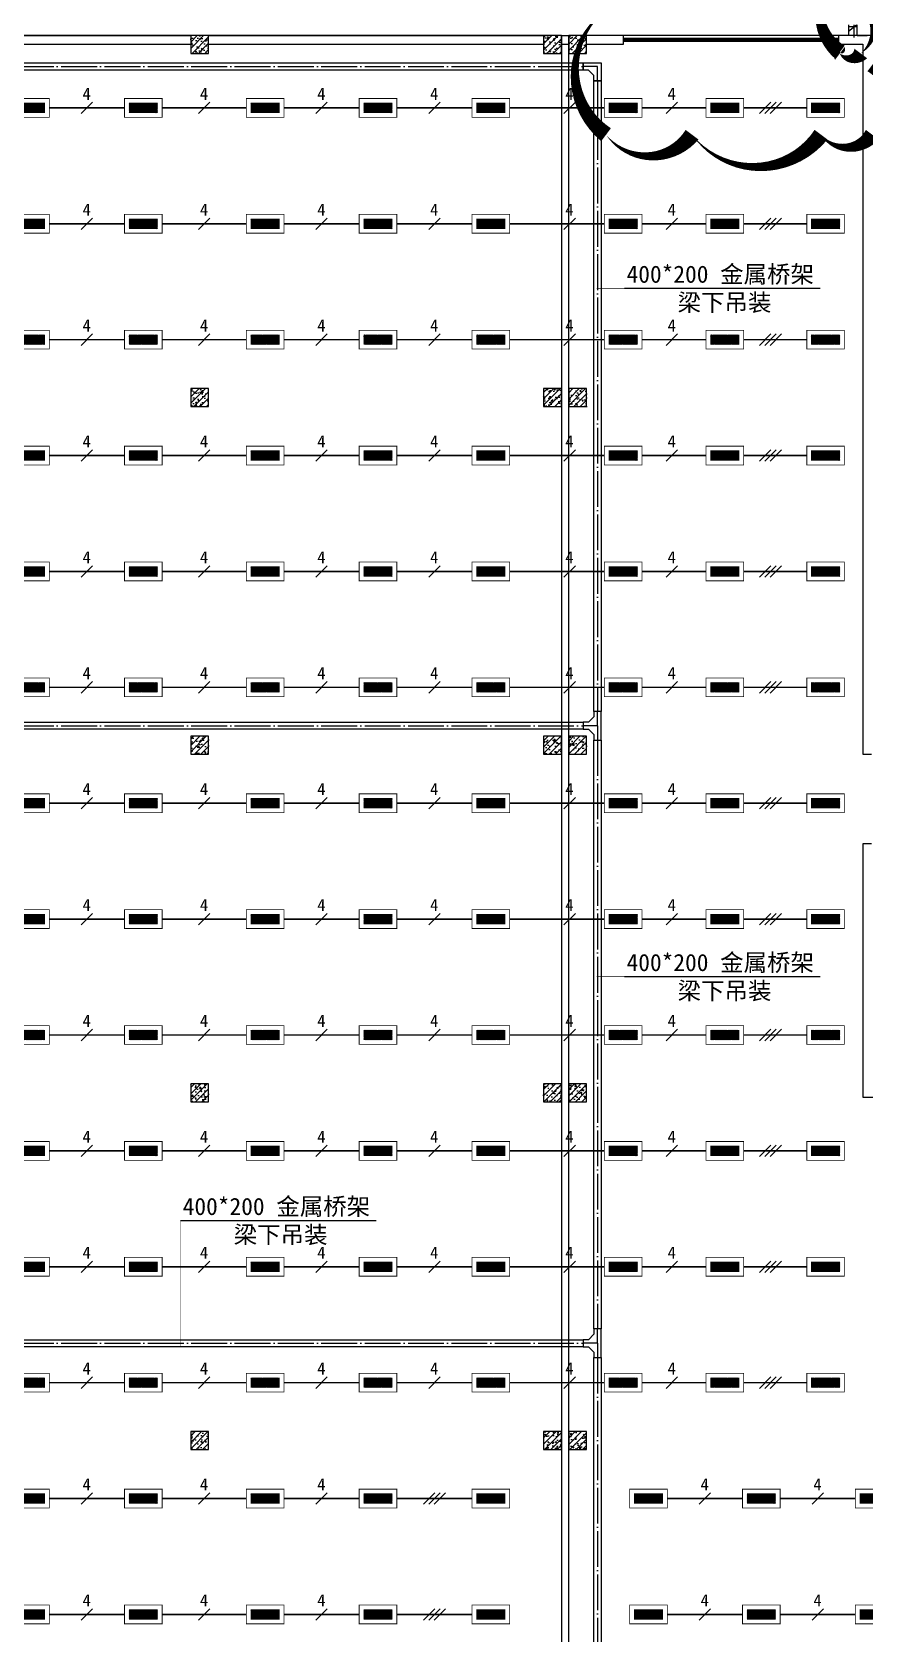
# Model space of a CAD drawing. Header units: millimetres. Extents: x -633009578 to 5705885, y -633235091 to 2571734.
# Drawn here: x 2829841 to 2853090, y 1879104 to 1923800 of the extents above; entities that cross this region are included whole.
import ezdxf

# ---------------------------------------------------------------- set-up
doc = ezdxf.new("R2010")
doc.units = ezdxf.units.MM
doc.header["$LTSCALE"] = 1000
doc.header["$MEASUREMENT"] = 0
for name, pattern in [('DASH', [0.35, 0.25, -0.1]), ('DASHED2', [0.375, 0.25, -0.125]), ('DOTE', [2.4200000000000004, 2, -0.2, 0.02, -0.2])]:
    doc.linetypes.add(name, pattern=pattern)
doc.layers.get('0').update_dxf_attribs({"color": 9})
for name, color, linetype in [('3T_WOOD', 21, 'Continuous'), ('A-COLUM(柱)', 255, 'Continuous'), ('A-DOOR(门）', 4, 'Continuous'), ('A-FLOR(看线)', 8, 'Continuous'), ('A-HATH(填充)', 8, 'Continuous'), ('A-WALL(墙)', 255, 'Continuous'), ('DIM_MODI', 6, 'Continuous'), ('电-强电平面-标注', 3, 'Continuous'), ('电-强电平面-线缆', 3, 'Continuous'), ('电-桥架', 4, 'Continuous'), ('设备-照明', 3, 'Continuous'), ('设备-箱柜', 3, 'Continuous')]:
    doc.layers.add(name, color=color, linetype=linetype)
doc.styles.add('ELEC-DIM', font='simhei.ttf')
doc.styles.add('IDQSTYLE', font='simhei.ttf', dxfattribs={"width": 0.707, "bigfont": 'hztxt.shx'})

# ---------------------------------------------------------------- blocks, each defined once
blk = doc.blocks.new('$DorLib2D$00000213')
at = {"color": 0, "linetype": 'DASH', "const_width": 0.02}
blk.add_lwpolyline([(0.5, 3.552713678800501e-15), (-0.5, 3.552713678800501e-15)], dxfattribs=at)
blk = doc.blocks.new('_FZH')
h = blk.add_hatch()
h.set_pattern_fill('钢筋混凝土', color=256, scale=0.1, style=0)
h.set_pattern_definition([(45, (0, 0), (-0.1767766952966369, 0.1767766952966369), []), (50, (0, 0), (0.7172601826007535, -0.06275213498259512), [0.07500000000000001, -0.8250000000000001]), (355, (0, 0), (-0.138751333613, 0.7521921337000119), [0.06, -0.66]), (100.4514, (0.05977168000000001, -0.00522934), (0.5785093817140216, 0.6894395420609536), [0.06374019, -0.701142112]), (46.1842, (0, 0.2), (1.067241048625645, -0.1655190143290181), [0.1125, -1.2375]), (96.6356, (0.088936745, 0.186206693), (0.9346627055487033, 0.9741178709004418), [0.095610288, -1.051713]), (351.1842, (0, 0.2), (0.9346619451336272, 0.9741186009253247), [0.09000000000000001, -0.9900000000000001]), (21, (0.1, 0.15), (0.5969070521184617, -0.4026188906653388), [0.07500000000000001, -0.8250000000000001]), (326, (0.1, 0.15), (0.2433153319215824, 0.7251500450468529), [0.06, -0.66]), (71.4514, (0.149742233, 0.116448394), (0.84022262858149, 0.3225304967099524), [0.06374019, -0.701142112]), (37.50000000000001, (0, 0), (0.01215985531729062, 0.3328938538313115), [0, -0.652, 0, -0.67, 0, -0.6625000000000001]), (7.499999999999999, (0, 0), (0.2630695374421486, 0.3944117118823603), [0, -0.382, 0, -0.637, 0, -0.2525]), (-32.5, (-0.223, 0), (0.533822436172409, -0.02255487173437976), [0, -0.25, 0, -0.78, 0, -1.035]), (-42.5, (-0.323, 0), (0.5831861693423862, 0.1001049823323177), [0, -0.325, 0, -0.518, 0, -0.735])])
h.paths.add_polyline_path([(-0.5, -0.5), (0.5, -0.5), (0.5, 0.5), (-0.5, 0.5)])
blk.add_lwpolyline([(-0.5, -0.5), (0.5, -0.5), (0.5, 0.5), (-0.5, 0.5)], close=True)
blk = doc.blocks.new('9-3-1')
at = {"layer": 'A-HATH(填充)'}
h = blk.add_hatch(dxfattribs=at)
h.set_pattern_fill('空心砖', color=256, scale=100, style=0)
h.set_pattern_definition([(0, (-1310557.920547385, -2.793967723846436e-09), (0, 350), []), (37.875, (-1310157.920547385, -2.793967723846436e-09), (-169.61527734408, 218.0766567528281), []), (90, (-1310157.920547385, -2.793967723846436e-09), (-450, 2.755455298081545e-14), [])])
h.paths.add_polyline_path([(1196990.59828833, 1245722.080888127), (1196990.59828833, 1246022.080887855), (1196750.598288324, 1246022.080887855), (1196750.59828833, 1245722.080887502), (1196870.598288329, 1245642.08088771)])
at = {"layer": 'A-FLOR(看线)'}
for points in [[(1188740.598288323, 1245722.080888252), (1150790.598288637, 1245722.080878836)], [(1188740.598288323, 1245722.080888252), (1188740.598288323, 1178522.080888252)], [(1255240.598288325, 1245722.080887664), (1188940.598288325, 1245722.080888252)], [(1188940.598288325, 1178522.080888252), (1188940.598288325, 1245722.080888252)]]:
    blk.add_lwpolyline(points, dxfattribs=at)
at = {"layer": 'A-WALL(墙)'}
for p, q in [((1169190.598288553, 1245722.080887511), (1178390.598288553, 1245722.080887514)), ((1178890.598288553, 1245722.080887529), (1188240.598288553, 1245722.080887504)), ((1188740.598288553, 1245722.080887274), (1188940.598288553, 1245722.080887739)), ((1190470.598288065, 1245722.080887503), (1189440.598288553, 1245722.080887624)), ((1190470.598288065, 1245482.080887502), (1190470.598288065, 1245722.080887503)), ((1196750.59828833, 1245722.080887502), (1196470.598287556, 1245722.080887503)), ((1196470.598287556, 1245722.080887503), (1196470.598287556, 1245482.080887502)), ((1196750.598288324, 1246022.080887855), (1196750.59828833, 1245722.080887502)), ((1196990.59828833, 1245722.080888127), (1196990.59828833, 1246022.080887855)), ((1196990.59828833, 1245722.080888127), (1197270.598288332, 1245722.080887502)), ((1169190.598288553, 1245482.080887511), (1178390.598288553, 1245482.080887509)), ((1178890.598288553, 1245482.080887529), (1188240.598288553, 1245482.080887499)), ((1188740.598288553, 1245482.080887274), (1188940.598288553, 1245482.080887618)), ((1189440.598288553, 1245482.080887372), (1190470.598288065, 1245482.080887502)), ((1196470.598287556, 1245482.080887502), (1196870.598288326, 1245482.080887502)), ((1196870.598288326, 1245482.080887502), (1197150.598288346, 1245482.08088691)), ((1197150.598288346, 1245482.08088691), (1197150.598288332, 1235622.080887664)), ((1197150.598288332, 1235622.080887664), (1197150.598288332, 1225922.080887664)), ((1197150.598288332, 1225922.080887664), (1197150.59828839, 1225672.080887347)), ((1197150.59828839, 1225672.080887347), (1197390.598288313, 1225672.080887347)), ((1197390.598288313, 1223172.080887347), (1197150.59828839, 1223172.080887347)), ((1197150.59828839, 1223172.080887347), (1197150.598288332, 1222922.080887664)), ((1197150.598288332, 1222922.080887664), (1197150.59828832, 1216102.080887664)), ((1197150.59828832, 1216102.080887664), (1198790.598288553, 1216102.080887646))]:
    blk.add_line(p, q, dxfattribs=at)
at = {"layer": 'DIM_MODI', "color": 8}
blk.add_lwpolyline([(1196509.086256724, 1247510.788694934, 0, 450, 0.5), (1196509.086256724, 1245260.788694934, 0, 450, 0.5), (1196509.086256724, 1245225.503476094, 0, 450, 0.5), (1197091.939071017, 1245225.503476094, 0, 450, 0.5), (1197091.939071017, 1246725.503476094, 0, 450, 0.5)], format="xyseb", dxfattribs=at)
blk.add_lwpolyline([(1189983.977359247, 1246439.628576422, 0, 450, 0.5), (1189983.977359247, 1242957.057534428, 0, 450, 0.5), (1192383.977359247, 1242957.057534428, 0, 450, 0.5), (1195983.977359247, 1242957.057534428, 0, 450, 0.5), (1197415.231722985, 1242957.057534428, 0, 450, 0.5), (1197415.231722985, 1244907.057534428, 0, 450, 0.5), (1197415.231722985, 1246439.628576422, 0, 450, 0.5), (1195615.231722985, 1246439.628576422, 0, 450, 0.5), (1192015.231722985, 1246439.628576422, 0, 450, 0.5)], format="xyseb", close=True, dxfattribs=at)
at = {"layer": 'A-COLUM(柱)', "xscale": 500, "yscale": 500, "zscale": 500}
for p in [(1178640.598288325, 1245472.080887664), (1188490.598288325, 1245472.080887664), (1189190.598288325, 1245472.080887664), (1178640.598288325, 1235622.080887664), (1188490.598288325, 1235622.080887664), (1189190.598288325, 1235622.080887664), (1178640.598288325, 1225922.080887664), (1188490.598288325, 1225922.080887664), (1189190.598288325, 1225922.080887664), (1178640.598288325, 1216222.080887664), (1188490.598288325, 1216222.080887664), (1189190.598288325, 1216222.080887664), (1178640.598288325, 1206522.080887664), (1188490.598288325, 1206522.080887664), (1189190.598288325, 1206522.080887664)]:
    blk.add_blockref('_FZH', p, dxfattribs=at)
at = {"layer": 'A-DOOR(门）', "extrusion": (0, 0, -1), "xscale": 6000, "yscale": 6000, "zscale": 6000}
blk.add_blockref('$DorLib2D$00000213', (-1193470.598287983, 1245602.080887502), dxfattribs=at)
blk = doc.blocks.new('*X353')
at = {"color": 0, "linetype": 'Continuous'}
for p, q in [((277.1059544658493, 221.9516255332986), (279.536990929048, 224.3826619964973)), ((277.1059544658493, 222.2344682457732), (279.2541482165735, 224.3826619964973)), ((277.1059544658493, 222.5173109582479), (278.9713055040988, 224.3826619964973)), ((277.1059544658493, 222.8001536707225), (278.6884627916242, 224.3826619964973)), ((277.1059544658493, 223.0829963831971), (278.4056200791496, 224.3826619964973)), ((277.1059544658493, 223.3658390956717), (278.122777366675, 224.3826619964973)), ((277.1059544658493, 223.6486818081463), (277.8399346542004, 224.3826619964973)), ((277.1059544658493, 223.9315245206209), (277.5570919417257, 224.3826619964973)), ((277.1059544658493, 224.2143672330955), (277.2742492292511, 224.3826619964973)), ((277.3198336415227, 221.8826619964973), (279.8198336415227, 224.3826619964973)), ((277.6026763539973, 221.8826619964973), (280.1026763539973, 224.3826619964973)), ((277.8855190664719, 221.8826619964973), (280.3855190664719, 224.3826619964973)), ((278.1683617789465, 221.8826619964973), (280.6683617789466, 224.3826619964973)), ((278.4512044914212, 221.8826619964973), (280.9512044914212, 224.3826619964973)), ((278.7340472038958, 221.8826619964973), (281.2340472038958, 224.3826619964973)), ((279.0168899163704, 221.8826619964973), (281.5168899163704, 224.3826619964973)), ((279.299732628845, 221.8826619964973), (281.799732628845, 224.3826619964973)), ((279.5825753413196, 221.8826619964973), (282.0825753413196, 224.3826619964973)), ((279.8654180537943, 221.8826619964973), (282.3654180537943, 224.3826619964973)), ((280.1482607662689, 221.8826619964973), (282.6482607662689, 224.3826619964973)), ((280.4311034787435, 221.8826619964973), (282.9311034787435, 224.3826619964973)), ((280.7139461912181, 221.8826619964973), (283.2139461912181, 224.3826619964973)), ((280.9967889036927, 221.8826619964973), (283.4967889036927, 224.3826619964973)), ((281.2796316161674, 221.8826619964973), (283.7796316161674, 224.3826619964973)), ((281.5624743286419, 221.8826619964973), (284.062474328642, 224.3826619964973)), ((281.8453170411166, 221.8826619964973), (284.3453170411166, 224.3826619964973)), ((282.1281597535912, 221.8826619964973), (284.6059544658494, 224.3604567087555)), ((282.4110024660658, 221.8826619964973), (284.6059544658494, 224.0776139962809)), ((282.6938451785405, 221.8826619964973), (284.6059544658494, 223.7947712838063)), ((282.976687891015, 221.8826619964973), (284.6059544658494, 223.5119285713317)), ((283.2595306034897, 221.8826619964973), (284.6059544658494, 223.229085858857)), ((283.5423733159643, 221.8826619964973), (284.6059544658494, 222.9462431463824)), ((283.8252160284389, 221.8826619964973), (284.6059544658494, 222.6634004339078)), ((284.1080587409135, 221.8826619964973), (284.6059544658494, 222.3805577214332)), ((284.3909014533882, 221.8826619964973), (284.6059544658494, 222.0977150089586))]:
    blk.add_line(p, q, dxfattribs=at)
blk = doc.blocks.new('HC000062')
at = {"color": 0, "linetype": 'Continuous', "const_width": 0.2}
for points in [[(-4.97662087547036, 2.499999999999943), (5.023379124529697, 2.499999999999943), (5.023379124529697, -2.500000000000057), (-4.97662087547036, -2.500000000000057), (-4.97662087547036, 2.499999999999943)], [(-3.72662087547036, 1.25), (-3.72662087547036, -1.250000000000057), (3.773379124529697, -1.250000000000057), (3.773379124529697, 1.25), (-3.72662087547036, 1.25)]]:
    blk.add_lwpolyline(points, dxfattribs=at)
at = {"color": 0, "linetype": 'Continuous'}
blk.add_blockref('*X353', (-280.8325753413197, -223.1326619964974), dxfattribs=at)
at = {"color": 0, "style": 'IDQSTYLE', "width": 0.7}
blk.add_attdef('PSFHATT', (7.023379124529697, -2.500000000000057), '', height=2.5, dxfattribs=at)

msp = doc.modelspace()

# ---------------------------------------------------------------- linework, layer by layer
at = {"layer": '电-强电平面-标注'}
for p, q in [((2831531.547865569, 1921842.029281538), (2831213.349814036, 1921523.831230003)), ((2834806.547865569, 1921842.029281538), (2834488.349814036, 1921523.831230003)), ((2838081.547865569, 1921842.029281538), (2837763.349814036, 1921523.831230003)), ((2841231.547865569, 1921842.029281538), (2840913.349814036, 1921523.831230003)), ((2845006.547865569, 1921842.029281538), (2844688.349814036, 1921523.831230003)), ((2847861.047865569, 1921842.029281538), (2847542.849814036, 1921523.831230003)), ((2850464.09786557, 1921842.029281537), (2850145.899814036, 1921523.831230004)), ((2850614.09786557, 1921842.029281537), (2850295.899814036, 1921523.831230004)), ((2850764.09786557, 1921842.029281537), (2850445.899814036, 1921523.831230004)), ((2831531.547865569, 1918608.695948195), (2831213.349814036, 1918290.49789666)), ((2834806.547865569, 1918608.695948195), (2834488.349814036, 1918290.49789666)), ((2838081.547865569, 1918608.695948195), (2837763.349814036, 1918290.49789666)), ((2841231.547865569, 1918608.695948195), (2840913.349814036, 1918290.49789666)), ((2845006.547865569, 1918608.695948195), (2844688.349814036, 1918290.49789666)), ((2847861.047865569, 1918608.695948195), (2847542.849814036, 1918290.49789666)), ((2850464.09786557, 1918608.695948194), (2850145.899814036, 1918290.497896661)), ((2850614.09786557, 1918608.695948194), (2850295.899814036, 1918290.497896661)), ((2850764.09786557, 1918608.695948194), (2850445.899814036, 1918290.497896661)), ((2831531.547865569, 1915375.362614851), (2831213.349814036, 1915057.164563317)), ((2834806.547865569, 1915375.362614851), (2834488.349814036, 1915057.164563317)), ((2838081.547865569, 1915375.362614851), (2837763.349814036, 1915057.164563317)), ((2841231.547865569, 1915375.362614851), (2840913.349814036, 1915057.164563317)), ((2845006.547865569, 1915375.362614851), (2844688.349814036, 1915057.164563317)), ((2847861.047865569, 1915375.362614851), (2847542.849814036, 1915057.164563317)), ((2850464.09786557, 1915375.362614851), (2850145.899814036, 1915057.164563318)), ((2850614.09786557, 1915375.362614851), (2850295.899814036, 1915057.164563318)), ((2850764.09786557, 1915375.362614851), (2850445.899814036, 1915057.164563318)), ((2831531.547865569, 1912142.029281538), (2831213.349814036, 1911823.831230003)), ((2834806.547865569, 1912142.029281538), (2834488.349814036, 1911823.831230003)), ((2838081.547865569, 1912142.029281538), (2837763.349814036, 1911823.831230003)), ((2841231.547865569, 1912142.029281538), (2840913.349814036, 1911823.831230003)), ((2845006.547865569, 1912142.029281538), (2844688.349814036, 1911823.831230003)), ((2847861.047865569, 1912142.029281538), (2847542.849814036, 1911823.831230003)), ((2850464.09786557, 1912142.029281537), (2850145.899814036, 1911823.831230004)), ((2850614.09786557, 1912142.029281537), (2850295.899814036, 1911823.831230004)), ((2850764.09786557, 1912142.029281537), (2850445.899814036, 1911823.831230004)), ((2831531.547865569, 1908908.695948195), (2831213.349814036, 1908590.49789666)), ((2834806.547865569, 1908908.695948195), (2834488.349814036, 1908590.49789666)), ((2838081.547865569, 1908908.695948195), (2837763.349814036, 1908590.49789666)), ((2841231.547865569, 1908908.695948195), (2840913.349814036, 1908590.49789666)), ((2845006.547865569, 1908908.695948195), (2844688.349814036, 1908590.49789666)), ((2847861.047865569, 1908908.695948195), (2847542.849814036, 1908590.49789666)), ((2850464.09786557, 1908908.695948194), (2850145.899814036, 1908590.497896661)), ((2850614.09786557, 1908908.695948194), (2850295.899814036, 1908590.497896661)), ((2850764.09786557, 1908908.695948194), (2850445.899814036, 1908590.497896661)), ((2831531.547865569, 1905675.362614851), (2831213.349814036, 1905357.164563317)), ((2834806.547865569, 1905675.362614851), (2834488.349814036, 1905357.164563317)), ((2838081.547865569, 1905675.362614851), (2837763.349814036, 1905357.164563317)), ((2841231.547865569, 1905675.362614851), (2840913.349814036, 1905357.164563317)), ((2845006.547865569, 1905675.362614851), (2844688.349814036, 1905357.164563317)), ((2847861.047865569, 1905675.362614851), (2847542.849814036, 1905357.164563317)), ((2850464.09786557, 1905675.362614851), (2850145.899814036, 1905357.164563318)), ((2850614.09786557, 1905675.362614851), (2850295.899814036, 1905357.164563318)), ((2850764.09786557, 1905675.362614851), (2850445.899814036, 1905357.164563318)), ((2831531.547865569, 1902442.029281538), (2831213.349814036, 1902123.831230003)), ((2834806.547865569, 1902442.029281538), (2834488.349814036, 1902123.831230003)), ((2838081.547865569, 1902442.029281538), (2837763.349814036, 1902123.831230003)), ((2841231.547865569, 1902442.029281538), (2840913.349814036, 1902123.831230003)), ((2845006.547865569, 1902442.029281538), (2844688.349814036, 1902123.831230003)), ((2847861.047865569, 1902442.029281538), (2847542.849814036, 1902123.831230003)), ((2850464.09786557, 1902442.029281537), (2850145.899814036, 1902123.831230004)), ((2850614.09786557, 1902442.029281537), (2850295.899814036, 1902123.831230004)), ((2850764.09786557, 1902442.029281537), (2850445.899814036, 1902123.831230004)), ((2831531.547865569, 1899208.695948195), (2831213.349814036, 1898890.49789666)), ((2834806.547865569, 1899208.695948195), (2834488.349814036, 1898890.49789666)), ((2838081.547865569, 1899208.695948195), (2837763.349814036, 1898890.49789666)), ((2841231.547865569, 1899208.695948195), (2840913.349814036, 1898890.49789666)), ((2845006.547865569, 1899208.695948195), (2844688.349814036, 1898890.49789666)), ((2847861.047865569, 1899208.695948195), (2847542.849814036, 1898890.49789666)), ((2850464.09786557, 1899208.695948194), (2850145.899814036, 1898890.497896661)), ((2850614.09786557, 1899208.695948194), (2850295.899814036, 1898890.497896661)), ((2850764.09786557, 1899208.695948194), (2850445.899814036, 1898890.497896661)), ((2831531.547865569, 1895975.362614851), (2831213.349814036, 1895657.164563317)), ((2834806.547865569, 1895975.362614851), (2834488.349814036, 1895657.164563317)), ((2838081.547865569, 1895975.362614851), (2837763.349814036, 1895657.164563317)), ((2841231.547865569, 1895975.362614851), (2840913.349814036, 1895657.164563317)), ((2845006.547865569, 1895975.362614851), (2844688.349814036, 1895657.164563317)), ((2847861.047865569, 1895975.362614851), (2847542.849814036, 1895657.164563317)), ((2850464.09786557, 1895975.362614851), (2850145.899814036, 1895657.164563318)), ((2850614.09786557, 1895975.362614851), (2850295.899814036, 1895657.164563318)), ((2850764.09786557, 1895975.362614851), (2850445.899814036, 1895657.164563318)), ((2831531.547865569, 1892742.029281538), (2831213.349814036, 1892423.831230003)), ((2834806.547865569, 1892742.029281538), (2834488.349814036, 1892423.831230003)), ((2838081.547865569, 1892742.029281538), (2837763.349814036, 1892423.831230003)), ((2841231.547865569, 1892742.029281538), (2840913.349814036, 1892423.831230003)), ((2845006.547865569, 1892742.029281538), (2844688.349814036, 1892423.831230003)), ((2847861.047865569, 1892742.029281538), (2847542.849814036, 1892423.831230003)), ((2850464.09786557, 1892742.029281537), (2850145.899814036, 1892423.831230004)), ((2850614.09786557, 1892742.029281537), (2850295.899814036, 1892423.831230004)), ((2850764.09786557, 1892742.029281537), (2850445.899814036, 1892423.831230004)), ((2831531.547865569, 1889508.695948195), (2831213.349814036, 1889190.49789666)), ((2834806.547865569, 1889508.695948195), (2834488.349814036, 1889190.49789666)), ((2838081.547865569, 1889508.695948195), (2837763.349814036, 1889190.49789666)), ((2841231.547865569, 1889508.695948195), (2840913.349814036, 1889190.49789666)), ((2845006.547865569, 1889508.695948195), (2844688.349814036, 1889190.49789666)), ((2847861.047865569, 1889508.695948195), (2847542.849814036, 1889190.49789666)), ((2850464.09786557, 1889508.695948194), (2850145.899814036, 1889190.497896661)), ((2850614.09786557, 1889508.695948194), (2850295.899814036, 1889190.497896661)), ((2850764.09786557, 1889508.695948194), (2850445.899814036, 1889190.497896661)), ((2831531.547865569, 1886275.362614851), (2831213.349814036, 1885957.164563317)), ((2834806.547865569, 1886275.362614851), (2834488.349814036, 1885957.164563317)), ((2838081.547865569, 1886275.362614851), (2837763.349814036, 1885957.164563317)), ((2841231.547865569, 1886275.362614851), (2840913.349814036, 1885957.164563317)), ((2845006.547865569, 1886275.362614851), (2844688.349814036, 1885957.164563317)), ((2847861.047865569, 1886275.362614851), (2847542.849814036, 1885957.164563317)), ((2850464.09786557, 1886275.362614851), (2850145.899814036, 1885957.164563318)), ((2850614.09786557, 1886275.362614851), (2850295.899814036, 1885957.164563318)), ((2850764.09786557, 1886275.362614851), (2850445.899814036, 1885957.164563318)), ((2831531.547865569, 1883042.029281538), (2831213.349814036, 1882723.831230003)), ((2834806.547865569, 1883042.029281538), (2834488.349814036, 1882723.831230003)), ((2838081.547865569, 1883042.029281538), (2837763.349814036, 1882723.831230003)), ((2841081.54786557, 1883042.029281537), (2840763.349814035, 1882723.831230004)), ((2841231.54786557, 1883042.029281537), (2840913.349814035, 1882723.831230004)), ((2841381.54786557, 1883042.029281537), (2841063.349814035, 1882723.831230004)), ((2848781.597865569, 1883042.029281538), (2848463.399814037, 1882723.831230003)), ((2851931.54786559, 1883042.029281525), (2851613.349814057, 1882723.83122999)), ((2831531.547865569, 1879808.695948195), (2831213.349814036, 1879490.49789666)), ((2834806.547865569, 1879808.695948195), (2834488.349814036, 1879490.49789666)), ((2838081.547865569, 1879808.695948195), (2837763.349814036, 1879490.49789666)), ((2841081.54786557, 1879808.695948194), (2840763.349814035, 1879490.497896661)), ((2841231.54786557, 1879808.695948194), (2840913.349814035, 1879490.497896661)), ((2841381.54786557, 1879808.695948194), (2841063.349814035, 1879490.497896661)), ((2848781.597865569, 1879808.695948195), (2848463.399814037, 1879490.49789666)), ((2851931.54786559, 1879808.695948181), (2851613.349814057, 1879490.497896647))]:
    msp.add_line(p, q, dxfattribs=at)
at = {"layer": '电-强电平面-线缆', "color": 1, "linetype": 'Continuous', "const_width": 45}
for points in [[(2830322.548839803, 1921682.930255771), (2832422.348839803, 1921682.930255771)], [(2833472.548839803, 1921682.930255771), (2835822.348839803, 1921682.930255771)], [(2836872.548839803, 1921682.930255771), (2838972.348839803, 1921682.930255771)], [(2840022.548839803, 1921682.930255771), (2842122.348839803, 1921682.930255771)], [(2843172.548839803, 1921682.930255771), (2845817.348839803, 1921682.930255771)], [(2846867.548839803, 1921682.930255771), (2848652.948839803, 1921682.930255771)], [(2849703.048839803, 1921682.930255771), (2851466.948839803, 1921682.930255771)], [(2830322.548839803, 1918449.596922427), (2832422.348839803, 1918449.596922427)], [(2833472.548839803, 1918449.596922427), (2835822.348839803, 1918449.596922427)], [(2836872.548839803, 1918449.596922427), (2838972.348839803, 1918449.596922427)], [(2840022.548839803, 1918449.596922427), (2842122.348839803, 1918449.596922427)], [(2843172.548839803, 1918449.596922427), (2845817.348839803, 1918449.596922427)], [(2846867.548839803, 1918449.596922427), (2848652.948839803, 1918449.596922427)], [(2849703.048839803, 1918449.596922427), (2851466.948839803, 1918449.596922427)], [(2830322.548839803, 1915216.263589084), (2832422.348839803, 1915216.263589084)], [(2833472.548839803, 1915216.263589084), (2835822.348839803, 1915216.263589084)], [(2836872.548839803, 1915216.263589084), (2838972.348839803, 1915216.263589084)], [(2840022.548839803, 1915216.263589084), (2842122.348839803, 1915216.263589084)], [(2843172.548839803, 1915216.263589084), (2845817.348839803, 1915216.263589084)], [(2846867.548839803, 1915216.263589084), (2848652.948839803, 1915216.263589084)], [(2849703.048839803, 1915216.263589084), (2851466.948839803, 1915216.263589084)], [(2830322.548839803, 1911982.930255771), (2832422.348839803, 1911982.930255771)], [(2833472.548839803, 1911982.930255771), (2835822.348839803, 1911982.930255771)], [(2836872.548839803, 1911982.930255771), (2838972.348839803, 1911982.930255771)], [(2840022.548839803, 1911982.930255771), (2842122.348839803, 1911982.930255771)], [(2843172.548839803, 1911982.930255771), (2845817.348839803, 1911982.930255771)], [(2846867.548839803, 1911982.930255771), (2848652.948839803, 1911982.930255771)], [(2849703.048839803, 1911982.930255771), (2851466.948839803, 1911982.930255771)], [(2830322.548839803, 1908749.596922427), (2832422.348839803, 1908749.596922427)], [(2833472.548839803, 1908749.596922427), (2835822.348839803, 1908749.596922427)], [(2836872.548839803, 1908749.596922427), (2838972.348839803, 1908749.596922427)], [(2840022.548839803, 1908749.596922427), (2842122.348839803, 1908749.596922427)], [(2843172.548839803, 1908749.596922427), (2845817.348839803, 1908749.596922427)], [(2846867.548839803, 1908749.596922427), (2848652.948839803, 1908749.596922427)], [(2849703.048839803, 1908749.596922427), (2851466.948839803, 1908749.596922427)], [(2830322.548839803, 1905516.263589084), (2832422.348839803, 1905516.263589084)], [(2833472.548839803, 1905516.263589084), (2835822.348839803, 1905516.263589084)], [(2836872.548839803, 1905516.263589084), (2838972.348839803, 1905516.263589084)], [(2840022.548839803, 1905516.263589084), (2842122.348839803, 1905516.263589084)], [(2843172.548839803, 1905516.263589084), (2845817.348839803, 1905516.263589084)], [(2846867.548839803, 1905516.263589084), (2848652.948839803, 1905516.263589084)], [(2849703.048839803, 1905516.263589084), (2851466.948839803, 1905516.263589084)], [(2830322.548839803, 1902282.930255771), (2832422.348839803, 1902282.930255771)], [(2833472.548839803, 1902282.930255771), (2835822.348839803, 1902282.930255771)], [(2836872.548839803, 1902282.930255771), (2838972.348839803, 1902282.930255771)], [(2840022.548839803, 1902282.930255771), (2842122.348839803, 1902282.930255771)], [(2843172.548839803, 1902282.930255771), (2845817.348839803, 1902282.930255771)], [(2846867.548839803, 1902282.930255771), (2848652.948839803, 1902282.930255771)], [(2849703.048839803, 1902282.930255771), (2851466.948839803, 1902282.930255771)], [(2830322.548839803, 1899049.596922427), (2832422.348839803, 1899049.596922427)], [(2833472.548839803, 1899049.596922427), (2835822.348839803, 1899049.596922427)], [(2836872.548839803, 1899049.596922427), (2838972.348839803, 1899049.596922427)], [(2840022.548839803, 1899049.596922427), (2842122.348839803, 1899049.596922427)], [(2843172.548839803, 1899049.596922427), (2845817.348839803, 1899049.596922427)], [(2846867.548839803, 1899049.596922427), (2848652.948839803, 1899049.596922427)], [(2849703.048839803, 1899049.596922427), (2851466.948839803, 1899049.596922427)], [(2830322.548839803, 1895816.263589084), (2832422.348839803, 1895816.263589084)], [(2833472.548839803, 1895816.263589084), (2835822.348839803, 1895816.263589084)], [(2836872.548839803, 1895816.263589084), (2838972.348839803, 1895816.263589084)], [(2840022.548839803, 1895816.263589084), (2842122.348839803, 1895816.263589084)], [(2843172.548839803, 1895816.263589084), (2845817.348839803, 1895816.263589084)], [(2846867.548839803, 1895816.263589084), (2848652.948839803, 1895816.263589084)], [(2849703.048839803, 1895816.263589084), (2851466.948839803, 1895816.263589084)], [(2830322.548839803, 1892582.930255771), (2832422.348839803, 1892582.930255771)], [(2833472.548839803, 1892582.930255771), (2835822.348839803, 1892582.930255771)], [(2836872.548839803, 1892582.930255771), (2838972.348839803, 1892582.930255771)], [(2840022.548839803, 1892582.930255771), (2842122.348839803, 1892582.930255771)], [(2843172.548839803, 1892582.930255771), (2845817.348839803, 1892582.930255771)], [(2846867.548839803, 1892582.930255771), (2848652.948839803, 1892582.930255771)], [(2849703.048839803, 1892582.930255771), (2851466.948839803, 1892582.930255771)], [(2830322.548839803, 1889349.596922427), (2832422.348839803, 1889349.596922427)], [(2833472.548839803, 1889349.596922427), (2835822.348839803, 1889349.596922427)], [(2836872.548839803, 1889349.596922427), (2838972.348839803, 1889349.596922427)], [(2840022.548839803, 1889349.596922427), (2842122.348839803, 1889349.596922427)], [(2843172.548839803, 1889349.596922427), (2845817.348839803, 1889349.596922427)], [(2846867.548839803, 1889349.596922427), (2848652.948839803, 1889349.596922427)], [(2849703.048839803, 1889349.596922427), (2851466.948839803, 1889349.596922427)], [(2830322.548839803, 1886116.263589084), (2832422.348839803, 1886116.263589084)], [(2833472.548839803, 1886116.263589084), (2835822.348839803, 1886116.263589084)], [(2836872.548839803, 1886116.263589084), (2838972.348839803, 1886116.263589084)], [(2840022.548839803, 1886116.263589084), (2842122.348839803, 1886116.263589084)], [(2843172.548839803, 1886116.263589084), (2845817.348839803, 1886116.263589084)], [(2846867.548839803, 1886116.263589084), (2848652.948839803, 1886116.263589084)], [(2849703.048839803, 1886116.263589084), (2851466.948839803, 1886116.263589084)], [(2830322.548839803, 1882882.930255771), (2832422.348839803, 1882882.930255771)], [(2833472.548839803, 1882882.930255771), (2835822.348839803, 1882882.930255771)], [(2836872.548839803, 1882882.930255771), (2838972.348839803, 1882882.930255771)], [(2840022.548839803, 1882882.930255771), (2842122.348839803, 1882882.930255771)], [(2847572.548839803, 1882882.930255771), (2849672.448839803, 1882882.930255771)], [(2850722.448839824, 1882882.930255757), (2852822.448839824, 1882882.930255757)], [(2830322.548839803, 1879649.596922427), (2832422.348839803, 1879649.596922427)], [(2833472.548839803, 1879649.596922427), (2835822.348839803, 1879649.596922427)], [(2836872.548839803, 1879649.596922427), (2838972.348839803, 1879649.596922427)], [(2840022.548839803, 1879649.596922427), (2842122.348839803, 1879649.596922427)], [(2847572.548839803, 1879649.596922427), (2849672.448839803, 1879649.596922427)], [(2850722.448839824, 1879649.596922414), (2852822.448839824, 1879649.596922414)]]:
    msp.add_lwpolyline(points, dxfattribs=at)
at = {"layer": '电-桥架', "color": 5, "linetype": 'DOTE', "ltscale": 0.5}
for p, q in [((2808875.999999134, 1922839.5), (2845222.499998916, 1922839.5)), ((2845622.499998916, 1922839.5), (2845222.499998916, 1922839.5)), ((2845622.499998925, 1922439.5), (2845622.499998916, 1922839.5)), ((2845622.499998925, 1922439.5), (2845622.499999324, 1904846.00000002)), ((2845622.5, 1904446.00000002), (2845622.50000002, 1904846.00000002)), ((2808876.000000224, 1904446.00000002), (2845222.499999333, 1904446.00000002)), ((2845622.5, 1904446.00000002), (2845222.5, 1904446.00000002)), ((2845622.5, 1904446.00000002), (2845622.49999998, 1904046.00000002)), ((2845622.499999343, 1904046.00000002), (2845622.499999768, 1887614.99999998)), ((2845622.499999778, 1887214.99999998), (2845622.499999768, 1887614.99999998)), ((2808876.000000012, 1887214.99999998), (2845222.499999778, 1887214.99999998)), ((2845622.499999778, 1887214.99999998), (2845222.499999778, 1887214.99999998)), ((2845622.499999778, 1887214.99999998), (2845622.499999788, 1886814.99999998)), ((2845622.499999788, 1886814.99999998), (2845622.500000321, 1866162.500007156))]:
    msp.add_line(p, q, dxfattribs=at)
at = {"layer": '电-桥架', "color": 9, "linetype": 'DASHED2', "ltscale": 0.5}
for p, q in [((2845222.499999333, 1904546.00000002), (2845222.499999334, 1904346.00000002)), ((2845722.499999325, 1904846.000000022), (2845522.499999325, 1904846.000000017)), ((2845522.499999344, 1904046.000000017), (2845722.499999344, 1904046.000000023)), ((2845722.499999768, 1887614.999999983), (2845522.499999768, 1887614.999999977)), ((2845222.499999778, 1887314.99999998), (2845222.499999779, 1887114.99999998)), ((2845522.499999789, 1886814.999999977), (2845722.499999789, 1886814.999999983))]:
    msp.add_line(p, q, dxfattribs=at)
at = {"layer": '电-桥架', "ltscale": 0.5}
for points in [[(2845222.499998917, 1922739.5), (2808875.999999135, 1922739.5), (2808875.999999134, 1922939.5), (2845222.499998916, 1922939.5)], [(2845522.499998925, 1922439.499999997), (2845522.499998922, 1922589.499999997), (2845372.499998917, 1922739.5), (2845222.499998917, 1922739.5), (2845222.499998916, 1922939.5), (2845722.499998914, 1922939.5), (2845722.499998925, 1922439.500000003)], [(2845522.500000021, 1904846.000000025), (2845522.500000013, 1904696.000000025), (2845372.500000001, 1904546.00000002), (2845222.500000001, 1904546.00000002), (2845222.5, 1904346.00000002), (2845372.5, 1904346.00000002), (2845522.499999987, 1904196.000000025), (2845522.49999998, 1904046.000000025), (2845722.49999998, 1904046.000000014), (2845722.500000021, 1904846.000000014)], [(2845522.499999768, 1887614.999999978), (2845522.499999772, 1887464.999999978), (2845372.499999779, 1887314.99999998), (2845222.499999779, 1887314.99999998), (2845222.499999778, 1887114.99999998), (2845372.499999778, 1887114.99999998), (2845522.499999785, 1886964.999999978), (2845522.499999789, 1886814.999999978), (2845722.499999789, 1886814.999999983), (2845722.499999768, 1887614.999999983)]]:
    msp.add_lwpolyline(points, close=True, dxfattribs=at)
for points in [[(2845522.499999325, 1904846.000000025), (2845522.499998925, 1922439.499999997), (2845722.499998925, 1922439.500000003), (2845722.499999325, 1904846.000000022)], [(2845222.499999334, 1904346.00000002), (2808876.000000225, 1904346.00000002), (2808876.000000224, 1904546.00000002), (2845222.499999333, 1904546.00000002)], [(2845522.499999768, 1887614.999999977), (2845522.499999344, 1904046.000000017)], [(2845722.499999344, 1904045.999947803), (2845722.499999768, 1887614.999999983)], [(2845222.499999778, 1887114.99999998), (2808876.000000013, 1887114.99999998), (2808876.000000012, 1887314.99999998), (2845222.499999778, 1887314.99999998)], [(2845722.499999789, 1886814.999999983), (2845722.500000321, 1866162.500007159), (2845522.500000321, 1866162.500007153), (2845522.499999789, 1886814.999999977)]]:
    msp.add_lwpolyline(points, dxfattribs=at)
at = {"layer": '设备-箱柜', "color": 6}
for points in [[(2845604.152136793, 1916648.048434752, 12, 12, 0), (2846371.637059613, 1916648.048434752, 12, 12, 0), (2846371.637059613, 1916648.048434752, 36, 36, 0), (2851843.580811953, 1916648.048434752, 36, 36, 0)], [(2845604.152136793, 1897443.048434752, 12, 12, 0), (2846371.637059613, 1897443.048434752, 12, 12, 0), (2846371.637059613, 1897443.048434752, 36, 36, 0), (2851843.580811953, 1897443.048434752, 36, 36, 0)], [(2833982.780695075, 1887143, 12, 12, 0), (2833982.780695075, 1890637.501676125, 12, 12, 0), (2833982.780695075, 1890637.501676125, 36, 36, 0), (2839454.724447415, 1890637.501676125, 36, 36, 0)]]:
    msp.add_lwpolyline(points, format="xyseb", dxfattribs=at)

# ---------------------------------------------------------------- block references
at = {"layer": '3T_WOOD'}
msp.add_blockref('9-3-1', (1655879.395743424, 677977.51603476), dxfattribs=at)
at = {"layer": '设备-照明', "xscale": 105, "yscale": 105, "zscale": 105}
for p in [(2829794.994031727, 1921682.930255771), (2832944.994031727, 1921682.930255771), (2836344.994031727, 1921682.930255771), (2839494.994031727, 1921682.930255771), (2842644.994031727, 1921682.930255771), (2846339.994031727, 1921682.930255771), (2849175.494031727, 1921682.930255771), (2851989.494031727, 1921682.930255771), (2829794.994031727, 1918449.596922427), (2832944.994031727, 1918449.596922427), (2836344.994031727, 1918449.596922427), (2839494.994031727, 1918449.596922427), (2842644.994031727, 1918449.596922427), (2846339.994031727, 1918449.596922427), (2849175.494031727, 1918449.596922427), (2851989.494031727, 1918449.596922427), (2829794.994031727, 1915216.263589084), (2832944.994031727, 1915216.263589084), (2836344.994031727, 1915216.263589084), (2839494.994031727, 1915216.263589084), (2842644.994031727, 1915216.263589084), (2846339.994031727, 1915216.263589084), (2849175.494031727, 1915216.263589084), (2851989.494031727, 1915216.263589084), (2829794.994031727, 1911982.930255771), (2832944.994031727, 1911982.930255771), (2836344.994031727, 1911982.930255771), (2839494.994031727, 1911982.930255771), (2842644.994031727, 1911982.930255771), (2846339.994031727, 1911982.930255771), (2849175.494031727, 1911982.930255771), (2851989.494031727, 1911982.930255771), (2829794.994031727, 1908749.596922427), (2832944.994031727, 1908749.596922427), (2836344.994031727, 1908749.596922427), (2839494.994031727, 1908749.596922427), (2842644.994031727, 1908749.596922427), (2846339.994031727, 1908749.596922427), (2849175.494031727, 1908749.596922427), (2851989.494031727, 1908749.596922427), (2829794.994031727, 1905516.263589084), (2832944.994031727, 1905516.263589084), (2836344.994031727, 1905516.263589084), (2839494.994031727, 1905516.263589084), (2842644.994031727, 1905516.263589084), (2846339.994031727, 1905516.263589084), (2849175.494031727, 1905516.263589084), (2851989.494031727, 1905516.263589084), (2829794.994031727, 1902282.930255771), (2832944.994031727, 1902282.930255771), (2836344.994031727, 1902282.930255771), (2839494.994031727, 1902282.930255771), (2842644.994031727, 1902282.930255771), (2846339.994031727, 1902282.930255771), (2849175.494031727, 1902282.930255771), (2851989.494031727, 1902282.930255771), (2829794.994031727, 1899049.596922427), (2832944.994031727, 1899049.596922427), (2836344.994031727, 1899049.596922427), (2839494.994031727, 1899049.596922427), (2842644.994031727, 1899049.596922427), (2846339.994031727, 1899049.596922427), (2849175.494031727, 1899049.596922427), (2851989.494031727, 1899049.596922427), (2829794.994031727, 1895816.263589084), (2832944.994031727, 1895816.263589084), (2836344.994031727, 1895816.263589084), (2839494.994031727, 1895816.263589084), (2842644.994031727, 1895816.263589084), (2846339.994031727, 1895816.263589084), (2849175.494031727, 1895816.263589084), (2851989.494031727, 1895816.263589084), (2829794.994031727, 1892582.930255771), (2832944.994031727, 1892582.930255771), (2836344.994031727, 1892582.930255771), (2839494.994031727, 1892582.930255771), (2842644.994031727, 1892582.930255771), (2846339.994031727, 1892582.930255771), (2849175.494031727, 1892582.930255771), (2851989.494031727, 1892582.930255771), (2829794.994031727, 1889349.596922427), (2832944.994031727, 1889349.596922427), (2836344.994031727, 1889349.596922427), (2839494.994031727, 1889349.596922427), (2842644.994031727, 1889349.596922427), (2846339.994031727, 1889349.596922427), (2849175.494031727, 1889349.596922427), (2851989.494031727, 1889349.596922427), (2829794.994031727, 1886116.263589084), (2832944.994031727, 1886116.263589084), (2836344.994031727, 1886116.263589084), (2839494.994031727, 1886116.263589084), (2842644.994031727, 1886116.263589084), (2846339.994031727, 1886116.263589084), (2849175.494031727, 1886116.263589084), (2851989.494031727, 1886116.263589084), (2829794.994031727, 1882882.930255771), (2832944.994031727, 1882882.930255771), (2836344.994031727, 1882882.930255771), (2839494.994031727, 1882882.930255771), (2842644.994031727, 1882882.930255771), (2847044.994031727, 1882882.930255771), (2850194.994031727, 1882882.930255771), (2853344.994031727, 1882882.930255771), (2829794.994031727, 1879649.596922427), (2832944.994031727, 1879649.596922427), (2836344.994031727, 1879649.596922427), (2839494.994031727, 1879649.596922427), (2842644.994031727, 1879649.596922427), (2847044.994031727, 1879649.596922427), (2850194.994031727, 1879649.596922427), (2853344.994031727, 1879649.596922427)]:
    msp.add_blockref('HC000062', p, dxfattribs=at)

# ---------------------------------------------------------------- texts
at = {"layer": '电-强电平面-标注', "style": 'ELEC-DIM'}
for p in [(2831250.929852459, 1921907.930255771), (2834525.929852459, 1921907.930255771), (2837800.929852459, 1921907.930255771), (2840950.929852459, 1921907.930255771), (2844725.929852459, 1921907.930255771), (2847580.429852459, 1921907.930255771), (2831250.929852459, 1918674.596922427), (2834525.929852459, 1918674.596922427), (2837800.929852459, 1918674.596922427), (2840950.929852459, 1918674.596922427), (2844725.929852459, 1918674.596922427), (2847580.429852459, 1918674.596922427), (2831250.929852459, 1915441.263589084), (2834525.929852459, 1915441.263589084), (2837800.929852459, 1915441.263589084), (2840950.929852459, 1915441.263589084), (2844725.929852459, 1915441.263589084), (2847580.429852459, 1915441.263589084), (2831250.929852459, 1912207.930255771), (2834525.929852459, 1912207.930255771), (2837800.929852459, 1912207.930255771), (2840950.929852459, 1912207.930255771), (2844725.929852459, 1912207.930255771), (2847580.429852459, 1912207.930255771), (2831250.929852459, 1908974.596922427), (2834525.929852459, 1908974.596922427), (2837800.929852459, 1908974.596922427), (2840950.929852459, 1908974.596922427), (2844725.929852459, 1908974.596922427), (2847580.429852459, 1908974.596922427), (2831250.929852459, 1905741.263589084), (2834525.929852459, 1905741.263589084), (2837800.929852459, 1905741.263589084), (2840950.929852459, 1905741.263589084), (2844725.929852459, 1905741.263589084), (2847580.429852459, 1905741.263589084), (2831250.929852459, 1902507.930255771), (2834525.929852459, 1902507.930255771), (2837800.929852459, 1902507.930255771), (2840950.929852459, 1902507.930255771), (2844725.929852459, 1902507.930255771), (2847580.429852459, 1902507.930255771), (2831250.929852459, 1899274.596922427), (2834525.929852459, 1899274.596922427), (2837800.929852459, 1899274.596922427), (2840950.929852459, 1899274.596922427), (2844725.929852459, 1899274.596922427), (2847580.429852459, 1899274.596922427), (2831250.929852459, 1896041.263589084), (2834525.929852459, 1896041.263589084), (2837800.929852459, 1896041.263589084), (2840950.929852459, 1896041.263589084), (2844725.929852459, 1896041.263589084), (2847580.429852459, 1896041.263589084), (2831250.929852459, 1892807.930255771), (2834525.929852459, 1892807.930255771), (2837800.929852459, 1892807.930255771), (2840950.929852459, 1892807.930255771), (2844725.929852459, 1892807.930255771), (2847580.429852459, 1892807.930255771), (2831250.929852459, 1889574.596922427), (2834525.929852459, 1889574.596922427), (2837800.929852459, 1889574.596922427), (2840950.929852459, 1889574.596922427), (2844725.929852459, 1889574.596922427), (2847580.429852459, 1889574.596922427), (2831250.929852459, 1886341.263589084), (2834525.929852459, 1886341.263589084), (2837800.929852459, 1886341.263589084), (2840950.929852459, 1886341.263589084), (2844725.929852459, 1886341.263589084), (2847580.429852459, 1886341.263589084), (2831250.929852459, 1883107.930255771), (2834525.929852459, 1883107.930255771), (2837800.929852459, 1883107.930255771), (2848500.979852459, 1883107.930255771), (2851650.92985248, 1883107.930255757), (2831250.929852459, 1879874.596922427), (2834525.929852459, 1879874.596922427), (2837800.929852459, 1879874.596922427), (2848500.979852459, 1879874.596922427), (2851650.92985248, 1879874.596922414)]:
    msp.add_text('4', height=339.8734177215189, dxfattribs=at).set_placement(p)
at = {"layer": '设备-箱柜', "color": 6, "style": 'ELEC-DIM'}
for s, p in [('400*200 金属桥架', (2846435.46686046, 1916803.811558662)), ('梁下吊装', (2847859.931502906, 1916016.349009366)), ('400*200 金属桥架', (2846435.46686046, 1897598.811558662)), ('梁下吊装', (2847859.931502906, 1896811.349009366)), ('400*200 金属桥架', (2834046.610495922, 1890793.264800035)), ('梁下吊装', (2835471.075138368, 1890005.802250739))]:
    msp.add_text(s, height=480, dxfattribs=at).set_placement(p)

doc.saveas('drawing.dxf')
